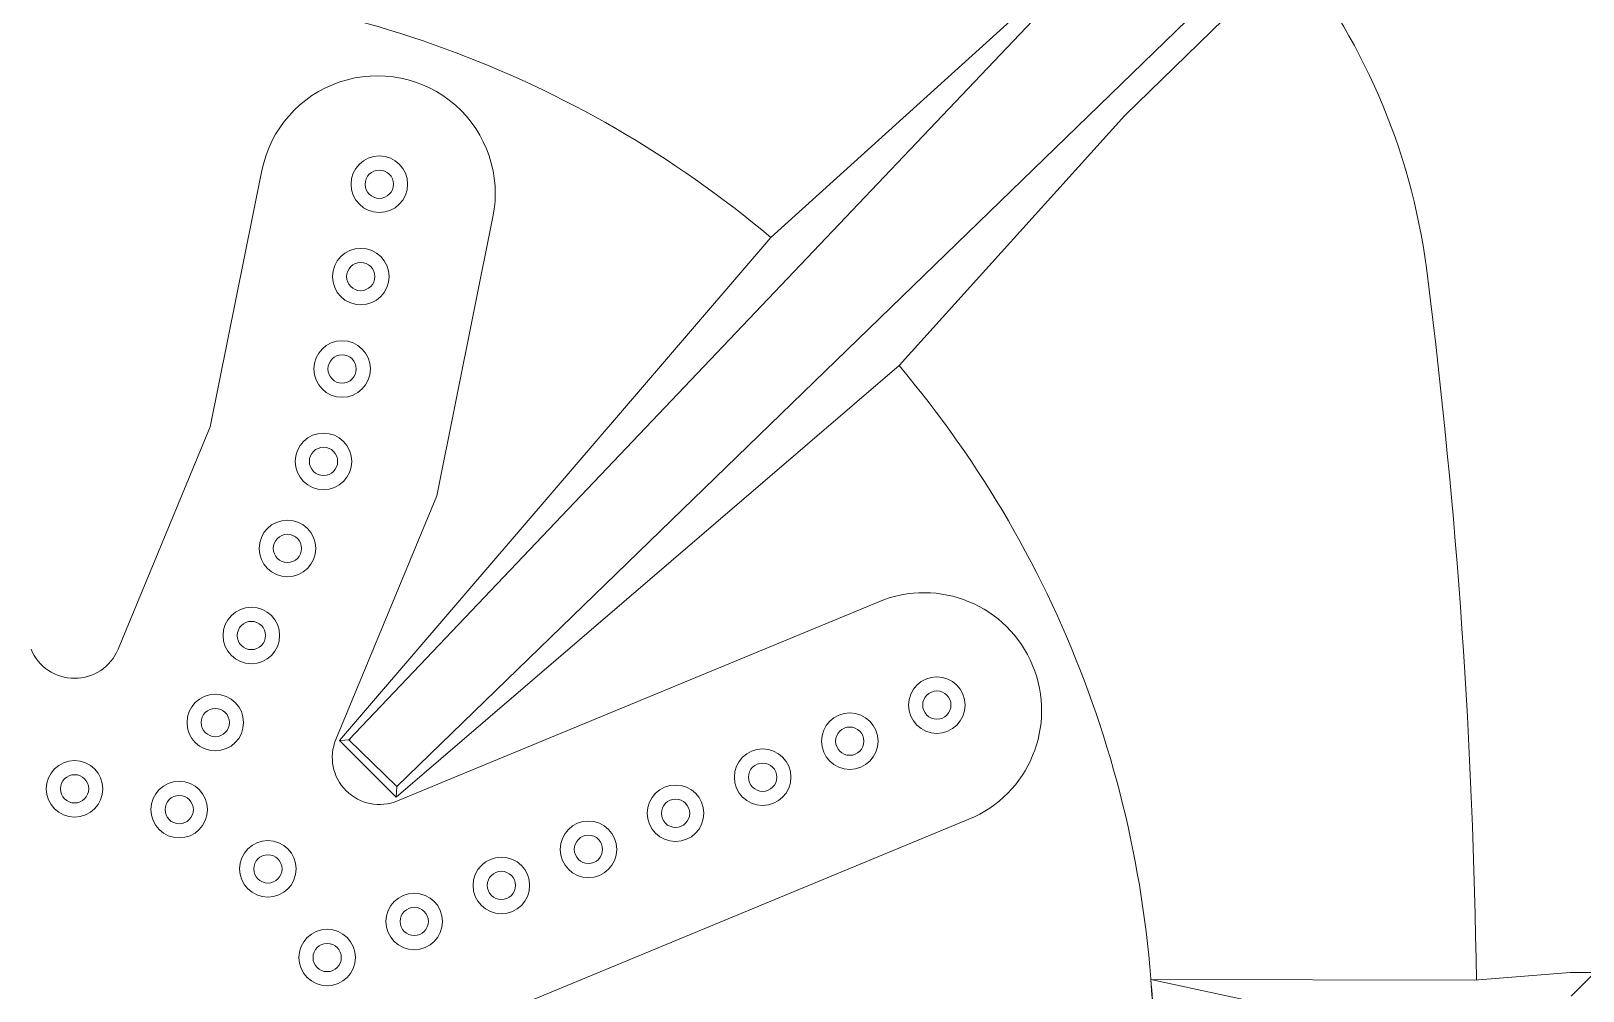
# Model space of a CAD drawing. Extents: x 306 to 2240, y 18 to 779.
# Drawn here: x 689.0286 to 689.1932, y 391.8123 to 391.9142 of the extents above; entities that cross this region are included whole.
import ezdxf

# ---------------------------------------------------------------- set-up
doc = ezdxf.new("R2010")
doc.units = 0
doc.header["$MEASUREMENT"] = 0
doc.linetypes.add('ACAD_ISO03W100', pattern=[30, 12, -18])
doc.layers.add('EQUIPAMIENTO SUPER', color=1, linetype='Continuous')

msp = doc.modelspace()

# ---------------------------------------------------------------- linework, layer by layer
at = {"layer": 'EQUIPAMIENTO SUPER', "color": 253, "lineweight": 0}
for p, q in [((689.047636231468, 391.8721595355577, -6.438942029e-07), (689.0531167751745, 391.8993841010901, -6.438942029e-07)), ((689.0716643679175, 391.8648404402083, -6.438942029e-07), (689.0776251042647, 391.8944503595896, -6.438942029e-07)), ((689.047636231468, 391.8721595355577, -6.438942029e-07), (689.0378645405203, 391.8485685867483, -6.438942029e-07)), ((689.047636231468, 391.8721595355577, -6.438942029e-07), (689.0378645405203, 391.8485685867483, -6.438942029e-07)), ((689.0716643679175, 391.8648404402083, -6.438942029e-07), (689.0609615288325, 391.8390015009395, -6.438942029e-07)), ((689.0716643679175, 391.8648404402083, -6.438942029e-07), (689.0609615288325, 391.8390015009395, -6.438942029e-07)), ((689.0674943436591, 391.8324686861152, -6.438942029e-07), (689.1185398543735, 391.8536124289514, -6.438942029e-07)), ((689.0674943436591, 391.8324686861152, -6.438942029e-07), (689.1185398543735, 391.8536124289514, -6.438942029e-07)), ((689.0624934811699, 391.8389507899582, -6.438942029e-07), (689.0613587727589, 391.8388785813356, -6.438942029e-07)), ((689.0674432286384, 391.8340010424898, -6.438942029e-07), (689.0673714240531, 391.83286593004, -6.438942029e-07)), ((689.0770614294656, 391.8093716978022, -6.438942029e-07), (689.1281069401834, 391.8305154406389, -6.438942029e-07)), ((689.0770614294656, 391.8093716978022, -6.438942029e-07), (689.1281069401834, 391.8305154406389, -6.438942029e-07)), ((689.1657449408361, 391.8095725021578, -6.438942029e-07), (689.1474092655175, 391.8135136076853, -6.438942029e-07)), ((689.1817427116897, 391.8134476228973, -6.438942029e-07), (689.1474092655175, 391.8135136076853, -6.438942029e-07)), ((689.1918960051175, 391.8142525021579, -6.438942029e-07), (689.1817427116897, 391.8134476228973, -6.438942029e-07)), ((689.1944949408376, 391.8142525021579, -6.438942029e-07), (689.1918960051175, 391.8142525021579, -6.438942029e-07))]:
    msp.add_line(p, q, dxfattribs=at)
at = {"layer": 'EQUIPAMIENTO SUPER', "color": 253, "linetype": 'ACAD_ISO03W100', "lineweight": 0}
msp.add_line((689.1944949408376, 391.8142525021579, -6.438942029e-07), (689.1919949408388, 391.811752502158, -6.438942029e-07), dxfattribs=at)
at = {"layer": 'EQUIPAMIENTO SUPER', "color": 253, "lineweight": 0, "elevation": -6.438508219e-07}
for points in [[(689.0613587727589, 391.8388785813356), (689.0673714240531, 391.8328659300404), (689.1206984346848, 391.8786587699137), (689.1446549854213, 391.9051905525454), (689.1944949408376, 391.9537805589279), (689.1944949408376, 392.0035025021579), (689.1754949408372, 392.0035025021579), (689.1754949408372, 391.9616497848092), (689.1336145263836, 391.9162242308484), (689.107101612643, 391.8922478850624), (689.0613587727589, 391.8388785813356)], [(689.1919949408388, 392.0010025021576), (689.1919949408388, 391.9548530072217), (689.0674432286384, 391.8340010424898), (689.0623485954953, 391.8389415699723), (689.177994940836, 391.9606519970941), (689.177994940836, 392.0010025021576), (689.1919949408388, 392.0010025021576), (689.1919949408388, 392.0010025021576)]]:
    msp.add_lwpolyline(points, dxfattribs=at)
at = {"layer": 'EQUIPAMIENTO SUPER', "color": 253, "lineweight": 0}
for centre, radius in [((689.0655707894897, 391.8979099827913, -6.438942029e-07), 0.003), ((689.0655707894897, 391.8979099827913, -6.438942029e-07), 0.003), ((689.0655707894897, 391.8979099827913, -6.438942029e-07), 0.003), ((689.0655707894897, 391.8979099827913, -6.438942029e-07), 0.003), ((689.0655707894897, 391.8979099827913, -6.438942029e-07), 0.003), ((689.0655707894897, 391.8979099827913, -6.438942029e-07), 0.003), ((689.0655707894897, 391.8979099827913, -6.438942029e-07), 0.003), ((689.0655707894897, 391.8979099827913, -6.438942029e-07), 0.003), ((689.0655707894897, 391.8979099827913, -6.438942029e-07), 0.003), ((689.0655707894897, 391.8979099827913, -6.438942029e-07), 0.003), ((689.0655707894897, 391.8979099827913, -6.438942029e-07), 0.003), ((689.0655707894897, 391.8979099827913, -6.438942029e-07), 0.003), ((689.0655707894897, 391.8979099827913, -6.438942029e-07), 0.003), ((689.0655707894897, 391.8979099827913, -6.438942029e-07), 0.003), ((689.0655707894897, 391.8979099827913, -6.438942029e-07), 0.003), ((689.0655707894897, 391.8979099827913, -6.438942029e-07), 0.003), ((689.0655707894897, 391.8979099827913, -6.438942029e-07), 0.0015), ((689.0655707894897, 391.8979099827913, -6.438942029e-07), 0.0015), ((689.0655707894897, 391.8979099827913, -6.438942029e-07), 0.0015), ((689.0655707894897, 391.8979099827913, -6.438942029e-07), 0.0015), ((689.0655707894897, 391.8979099827913, -6.438942029e-07), 0.0015), ((689.0655707894897, 391.8979099827913, -6.438942029e-07), 0.0015), ((689.0655707894897, 391.8979099827913, -6.438942029e-07), 0.0015), ((689.0655707894897, 391.8979099827913, -6.438942029e-07), 0.0015), ((689.0655707894897, 391.8979099827913, -6.438942029e-07), 0.0015), ((689.0655707894897, 391.8979099827913, -6.438942029e-07), 0.0015), ((689.0655707894897, 391.8979099827913, -6.438942029e-07), 0.0015), ((689.0655707894897, 391.8979099827913, -6.438942029e-07), 0.0015), ((689.0655707894897, 391.8979099827913, -6.438942029e-07), 0.0015), ((689.0655707894897, 391.8979099827913, -6.438942029e-07), 0.0015), ((689.0655707894897, 391.8979099827913, -6.438942029e-07), 0.0015), ((689.0655707894897, 391.8979099827913, -6.438942029e-07), 0.0015), ((689.0635972928926, 391.8881066511551, -6.438942029e-07), 0.003), ((689.0635972928926, 391.8881066511551, -6.438942029e-07), 0.003), ((689.0635972928926, 391.8881066511551, -6.438942029e-07), 0.003), ((689.0635972928926, 391.8881066511551, -6.438942029e-07), 0.003), ((689.0635972928926, 391.8881066511551, -6.438942029e-07), 0.003), ((689.0635972928926, 391.8881066511551, -6.438942029e-07), 0.003), ((689.0635972928926, 391.8881066511551, -6.438942029e-07), 0.003), ((689.0635972928926, 391.8881066511551, -6.438942029e-07), 0.003), ((689.0635972928926, 391.8881066511551, -6.438942029e-07), 0.003), ((689.0635972928926, 391.8881066511551, -6.438942029e-07), 0.003), ((689.0635972928926, 391.8881066511551, -6.438942029e-07), 0.003), ((689.0635972928926, 391.8881066511551, -6.438942029e-07), 0.003), ((689.0635972928926, 391.8881066511551, -6.438942029e-07), 0.003), ((689.0635972928926, 391.8881066511551, -6.438942029e-07), 0.003), ((689.0635972928926, 391.8881066511551, -6.438942029e-07), 0.003), ((689.0635972928926, 391.8881066511551, -6.438942029e-07), 0.003), ((689.0635972928926, 391.8881066511551, -6.438942029e-07), 0.0015), ((689.0635972928926, 391.8881066511551, -6.438942029e-07), 0.0015), ((689.0635972928926, 391.8881066511551, -6.438942029e-07), 0.0015), ((689.0635972928926, 391.8881066511551, -6.438942029e-07), 0.0015), ((689.0635972928926, 391.8881066511551, -6.438942029e-07), 0.0015), ((689.0635972928926, 391.8881066511551, -6.438942029e-07), 0.0015), ((689.0635972928926, 391.8881066511551, -6.438942029e-07), 0.0015), ((689.0635972928926, 391.8881066511551, -6.438942029e-07), 0.0015), ((689.0635972928926, 391.8881066511551, -6.438942029e-07), 0.0015), ((689.0635972928926, 391.8881066511551, -6.438942029e-07), 0.0015), ((689.0635972928926, 391.8881066511551, -6.438942029e-07), 0.0015), ((689.0635972928926, 391.8881066511551, -6.438942029e-07), 0.0015), ((689.0635972928926, 391.8881066511551, -6.438942029e-07), 0.0015), ((689.0635972928926, 391.8881066511551, -6.438942029e-07), 0.0015), ((689.0635972928926, 391.8881066511551, -6.438942029e-07), 0.0015), ((689.0635972928926, 391.8881066511551, -6.438942029e-07), 0.0015), ((689.0616237962918, 391.8783033195188, -6.438942029e-07), 0.003), ((689.0616237962918, 391.8783033195188, -6.438942029e-07), 0.003), ((689.0616237962918, 391.8783033195188, -6.438942029e-07), 0.003), ((689.0616237962918, 391.8783033195188, -6.438942029e-07), 0.003), ((689.0616237962918, 391.8783033195188, -6.438942029e-07), 0.003), ((689.0616237962918, 391.8783033195188, -6.438942029e-07), 0.003), ((689.0616237962918, 391.8783033195188, -6.438942029e-07), 0.003), ((689.0616237962918, 391.8783033195188, -6.438942029e-07), 0.003), ((689.0616237962918, 391.8783033195188, -6.438942029e-07), 0.003), ((689.0616237962918, 391.8783033195188, -6.438942029e-07), 0.003), ((689.0616237962918, 391.8783033195188, -6.438942029e-07), 0.003), ((689.0616237962918, 391.8783033195188, -6.438942029e-07), 0.003), ((689.0616237962918, 391.8783033195188, -6.438942029e-07), 0.003), ((689.0616237962918, 391.8783033195188, -6.438942029e-07), 0.003), ((689.0616237962918, 391.8783033195188, -6.438942029e-07), 0.003), ((689.0616237962918, 391.8783033195188, -6.438942029e-07), 0.003), ((689.0616237962918, 391.8783033195188, -6.438942029e-07), 0.0015), ((689.0616237962918, 391.8783033195188, -6.438942029e-07), 0.0015), ((689.0616237962918, 391.8783033195188, -6.438942029e-07), 0.0015), ((689.0616237962918, 391.8783033195188, -6.438942029e-07), 0.0015), ((689.0616237962918, 391.8783033195188, -6.438942029e-07), 0.0015), ((689.0616237962918, 391.8783033195188, -6.438942029e-07), 0.0015), ((689.0616237962918, 391.8783033195188, -6.438942029e-07), 0.0015), ((689.0616237962918, 391.8783033195188, -6.438942029e-07), 0.0015), ((689.0616237962918, 391.8783033195188, -6.438942029e-07), 0.0015), ((689.0616237962918, 391.8783033195188, -6.438942029e-07), 0.0015), ((689.0616237962918, 391.8783033195188, -6.438942029e-07), 0.0015), ((689.0616237962918, 391.8783033195188, -6.438942029e-07), 0.0015), ((689.0616237962918, 391.8783033195188, -6.438942029e-07), 0.0015), ((689.0616237962918, 391.8783033195188, -6.438942029e-07), 0.0015), ((689.0616237962918, 391.8783033195188, -6.438942029e-07), 0.0015), ((689.0616237962918, 391.8783033195188, -6.438942029e-07), 0.0015), ((689.0596502996907, 391.8684999878828, -6.438942029e-07), 0.003), ((689.0596502996907, 391.8684999878828, -6.438942029e-07), 0.003), ((689.0596502996907, 391.8684999878828, -6.438942029e-07), 0.003), ((689.0596502996907, 391.8684999878828, -6.438942029e-07), 0.003), ((689.0596502996907, 391.8684999878828, -6.438942029e-07), 0.003), ((689.0596502996907, 391.8684999878828, -6.438942029e-07), 0.003), ((689.0596502996907, 391.8684999878828, -6.438942029e-07), 0.003), ((689.0596502996907, 391.8684999878828, -6.438942029e-07), 0.003), ((689.0596502996907, 391.8684999878828, -6.438942029e-07), 0.003), ((689.0596502996907, 391.8684999878828, -6.438942029e-07), 0.003), ((689.0596502996907, 391.8684999878828, -6.438942029e-07), 0.003), ((689.0596502996907, 391.8684999878828, -6.438942029e-07), 0.003), ((689.0596502996907, 391.8684999878828, -6.438942029e-07), 0.003), ((689.0596502996907, 391.8684999878828, -6.438942029e-07), 0.003), ((689.0596502996907, 391.8684999878828, -6.438942029e-07), 0.003), ((689.0596502996907, 391.8684999878828, -6.438942029e-07), 0.003), ((689.0596502996907, 391.8684999878828, -6.438942029e-07), 0.0015), ((689.0596502996907, 391.8684999878828, -6.438942029e-07), 0.0015), ((689.0596502996907, 391.8684999878828, -6.438942029e-07), 0.0015), ((689.0596502996907, 391.8684999878828, -6.438942029e-07), 0.0015), ((689.0596502996907, 391.8684999878828, -6.438942029e-07), 0.0015), ((689.0596502996907, 391.8684999878828, -6.438942029e-07), 0.0015), ((689.0596502996907, 391.8684999878828, -6.438942029e-07), 0.0015), ((689.0596502996907, 391.8684999878828, -6.438942029e-07), 0.0015), ((689.0596502996907, 391.8684999878828, -6.438942029e-07), 0.0015), ((689.0596502996907, 391.8684999878828, -6.438942029e-07), 0.0015), ((689.0596502996907, 391.8684999878828, -6.438942029e-07), 0.0015), ((689.0596502996907, 391.8684999878828, -6.438942029e-07), 0.0015), ((689.0596502996907, 391.8684999878828, -6.438942029e-07), 0.0015), ((689.0596502996907, 391.8684999878828, -6.438942029e-07), 0.0015), ((689.0596502996907, 391.8684999878828, -6.438942029e-07), 0.0015), ((689.0596502996907, 391.8684999878828, -6.438942029e-07), 0.0015), ((689.0558234653674, 391.8592611925575, -6.438942029e-07), 0.003), ((689.0558234653674, 391.8592611925575, -6.438942029e-07), 0.003), ((689.0558234653674, 391.8592611925575, -6.438942029e-07), 0.003), ((689.0558234653674, 391.8592611925575, -6.438942029e-07), 0.003), ((689.0558234653674, 391.8592611925575, -6.438942029e-07), 0.003), ((689.0558234653674, 391.8592611925575, -6.438942029e-07), 0.003), ((689.0558234653674, 391.8592611925575, -6.438942029e-07), 0.003), ((689.0558234653674, 391.8592611925575, -6.438942029e-07), 0.003), ((689.0558234653674, 391.8592611925575, -6.438942029e-07), 0.003), ((689.0558234653674, 391.8592611925575, -6.438942029e-07), 0.003), ((689.0558234653674, 391.8592611925575, -6.438942029e-07), 0.003), ((689.0558234653674, 391.8592611925575, -6.438942029e-07), 0.003), ((689.0558234653674, 391.8592611925575, -6.438942029e-07), 0.003), ((689.0558234653674, 391.8592611925575, -6.438942029e-07), 0.003), ((689.0558234653674, 391.8592611925575, -6.438942029e-07), 0.003), ((689.0558234653674, 391.8592611925575, -6.438942029e-07), 0.003), ((689.0558234653674, 391.8592611925575, -6.438942029e-07), 0.0015), ((689.0558234653674, 391.8592611925575, -6.438942029e-07), 0.0015), ((689.0558234653674, 391.8592611925575, -6.438942029e-07), 0.0015), ((689.0558234653674, 391.8592611925575, -6.438942029e-07), 0.0015), ((689.0558234653674, 391.8592611925575, -6.438942029e-07), 0.0015), ((689.0558234653674, 391.8592611925575, -6.438942029e-07), 0.0015), ((689.0558234653674, 391.8592611925575, -6.438942029e-07), 0.0015), ((689.0558234653674, 391.8592611925575, -6.438942029e-07), 0.0015), ((689.0558234653674, 391.8592611925575, -6.438942029e-07), 0.0015), ((689.0558234653674, 391.8592611925575, -6.438942029e-07), 0.0015), ((689.0558234653674, 391.8592611925575, -6.438942029e-07), 0.0015), ((689.0558234653674, 391.8592611925575, -6.438942029e-07), 0.0015), ((689.0558234653674, 391.8592611925575, -6.438942029e-07), 0.0015), ((689.0558234653674, 391.8592611925575, -6.438942029e-07), 0.0015), ((689.0558234653674, 391.8592611925575, -6.438942029e-07), 0.0015), ((689.0558234653674, 391.8592611925575, -6.438942029e-07), 0.0015), ((689.0519966310443, 391.8500223972328, -6.438942029e-07), 0.003), ((689.0519966310443, 391.8500223972328, -6.438942029e-07), 0.003), ((689.0519966310443, 391.8500223972328, -6.438942029e-07), 0.003), ((689.0519966310443, 391.8500223972328, -6.438942029e-07), 0.003), ((689.0519966310443, 391.8500223972328, -6.438942029e-07), 0.003), ((689.0519966310443, 391.8500223972328, -6.438942029e-07), 0.003), ((689.0519966310443, 391.8500223972328, -6.438942029e-07), 0.003), ((689.0519966310443, 391.8500223972328, -6.438942029e-07), 0.003), ((689.0519966310443, 391.8500223972328, -6.438942029e-07), 0.003), ((689.0519966310443, 391.8500223972328, -6.438942029e-07), 0.003), ((689.0519966310443, 391.8500223972328, -6.438942029e-07), 0.003), ((689.0519966310443, 391.8500223972328, -6.438942029e-07), 0.003), ((689.0519966310443, 391.8500223972328, -6.438942029e-07), 0.003), ((689.0519966310443, 391.8500223972328, -6.438942029e-07), 0.003), ((689.0519966310443, 391.8500223972328, -6.438942029e-07), 0.003), ((689.0519966310443, 391.8500223972328, -6.438942029e-07), 0.003), ((689.0519966310443, 391.8500223972328, -6.438942029e-07), 0.0015), ((689.0519966310443, 391.8500223972328, -6.438942029e-07), 0.0015), ((689.0519966310443, 391.8500223972328, -6.438942029e-07), 0.0015), ((689.0519966310443, 391.8500223972328, -6.438942029e-07), 0.0015), ((689.0519966310443, 391.8500223972328, -6.438942029e-07), 0.0015), ((689.0519966310443, 391.8500223972328, -6.438942029e-07), 0.0015), ((689.0519966310443, 391.8500223972328, -6.438942029e-07), 0.0015), ((689.0519966310443, 391.8500223972328, -6.438942029e-07), 0.0015), ((689.0519966310443, 391.8500223972328, -6.438942029e-07), 0.0015), ((689.0519966310443, 391.8500223972328, -6.438942029e-07), 0.0015), ((689.0519966310443, 391.8500223972328, -6.438942029e-07), 0.0015), ((689.0519966310443, 391.8500223972328, -6.438942029e-07), 0.0015), ((689.0519966310443, 391.8500223972328, -6.438942029e-07), 0.0015), ((689.0519966310443, 391.8500223972328, -6.438942029e-07), 0.0015), ((689.0519966310443, 391.8500223972328, -6.438942029e-07), 0.0015), ((689.0519966310443, 391.8500223972328, -6.438942029e-07), 0.0015), ((689.124709216578, 391.8426379599438, -6.438942029e-07), 0.003), ((689.124709216578, 391.8426379599438, -6.438942029e-07), 0.003), ((689.124709216578, 391.8426379599438, -6.438942029e-07), 0.003), ((689.124709216578, 391.8426379599438, -6.438942029e-07), 0.003), ((689.124709216578, 391.8426379599438, -6.438942029e-07), 0.003), ((689.124709216578, 391.8426379599438, -6.438942029e-07), 0.003), ((689.124709216578, 391.8426379599438, -6.438942029e-07), 0.003), ((689.124709216578, 391.8426379599438, -6.438942029e-07), 0.003), ((689.124709216578, 391.8426379599438, -6.438942029e-07), 0.003), ((689.124709216578, 391.8426379599438, -6.438942029e-07), 0.003), ((689.124709216578, 391.8426379599438, -6.438942029e-07), 0.003), ((689.124709216578, 391.8426379599438, -6.438942029e-07), 0.003), ((689.124709216578, 391.8426379599438, -6.438942029e-07), 0.003), ((689.124709216578, 391.8426379599438, -6.438942029e-07), 0.003), ((689.124709216578, 391.8426379599438, -6.438942029e-07), 0.003), ((689.124709216578, 391.8426379599438, -6.438942029e-07), 0.003), ((689.0481697967211, 391.8407836019077, -6.438942029e-07), 0.003), ((689.0481697967211, 391.8407836019077, -6.438942029e-07), 0.003), ((689.0481697967211, 391.8407836019077, -6.438942029e-07), 0.003), ((689.0481697967211, 391.8407836019077, -6.438942029e-07), 0.003), ((689.0481697967211, 391.8407836019077, -6.438942029e-07), 0.003), ((689.0481697967211, 391.8407836019077, -6.438942029e-07), 0.003), ((689.0481697967211, 391.8407836019077, -6.438942029e-07), 0.003), ((689.0481697967211, 391.8407836019077, -6.438942029e-07), 0.003), ((689.0481697967211, 391.8407836019077, -6.438942029e-07), 0.003), ((689.0481697967211, 391.8407836019077, -6.438942029e-07), 0.003), ((689.0481697967211, 391.8407836019077, -6.438942029e-07), 0.003), ((689.0481697967211, 391.8407836019077, -6.438942029e-07), 0.003), ((689.0481697967211, 391.8407836019077, -6.438942029e-07), 0.003), ((689.0481697967211, 391.8407836019077, -6.438942029e-07), 0.003), ((689.0481697967211, 391.8407836019077, -6.438942029e-07), 0.003), ((689.0481697967211, 391.8407836019077, -6.438942029e-07), 0.003), ((689.124709216578, 391.8426379599438, -6.438942029e-07), 0.0015), ((689.124709216578, 391.8426379599438, -6.438942029e-07), 0.0015), ((689.124709216578, 391.8426379599438, -6.438942029e-07), 0.0015), ((689.124709216578, 391.8426379599438, -6.438942029e-07), 0.0015), ((689.124709216578, 391.8426379599438, -6.438942029e-07), 0.0015), ((689.124709216578, 391.8426379599438, -6.438942029e-07), 0.0015), ((689.124709216578, 391.8426379599438, -6.438942029e-07), 0.0015), ((689.124709216578, 391.8426379599438, -6.438942029e-07), 0.0015), ((689.124709216578, 391.8426379599438, -6.438942029e-07), 0.0015), ((689.124709216578, 391.8426379599438, -6.438942029e-07), 0.0015), ((689.124709216578, 391.8426379599438, -6.438942029e-07), 0.0015), ((689.124709216578, 391.8426379599438, -6.438942029e-07), 0.0015), ((689.124709216578, 391.8426379599438, -6.438942029e-07), 0.0015), ((689.124709216578, 391.8426379599438, -6.438942029e-07), 0.0015), ((689.124709216578, 391.8426379599438, -6.438942029e-07), 0.0015), ((689.124709216578, 391.8426379599438, -6.438942029e-07), 0.0015), ((689.0481697967211, 391.8407836019077, -6.438942029e-07), 0.0015), ((689.0481697967211, 391.8407836019077, -6.438942029e-07), 0.0015), ((689.0481697967211, 391.8407836019077, -6.438942029e-07), 0.0015), ((689.0481697967211, 391.8407836019077, -6.438942029e-07), 0.0015), ((689.0481697967211, 391.8407836019077, -6.438942029e-07), 0.0015), ((689.0481697967211, 391.8407836019077, -6.438942029e-07), 0.0015), ((689.0481697967211, 391.8407836019077, -6.438942029e-07), 0.0015), ((689.0481697967211, 391.8407836019077, -6.438942029e-07), 0.0015), ((689.0481697967211, 391.8407836019077, -6.438942029e-07), 0.0015), ((689.0481697967211, 391.8407836019077, -6.438942029e-07), 0.0015), ((689.0481697967211, 391.8407836019077, -6.438942029e-07), 0.0015), ((689.0481697967211, 391.8407836019077, -6.438942029e-07), 0.0015), ((689.0481697967211, 391.8407836019077, -6.438942029e-07), 0.0015), ((689.0481697967211, 391.8407836019077, -6.438942029e-07), 0.0015), ((689.0481697967211, 391.8407836019077, -6.438942029e-07), 0.0015), ((689.0481697967211, 391.8407836019077, -6.438942029e-07), 0.0015), ((689.1154704212516, 391.8388111256206, -6.438942029e-07), 0.003), ((689.1154704212516, 391.8388111256206, -6.438942029e-07), 0.003), ((689.1154704212516, 391.8388111256206, -6.438942029e-07), 0.003), ((689.1154704212516, 391.8388111256206, -6.438942029e-07), 0.003), ((689.1154704212516, 391.8388111256206, -6.438942029e-07), 0.003), ((689.1154704212516, 391.8388111256206, -6.438942029e-07), 0.003), ((689.1154704212516, 391.8388111256206, -6.438942029e-07), 0.003), ((689.1154704212516, 391.8388111256206, -6.438942029e-07), 0.003), ((689.1154704212516, 391.8388111256206, -6.438942029e-07), 0.003), ((689.1154704212516, 391.8388111256206, -6.438942029e-07), 0.003), ((689.1154704212516, 391.8388111256206, -6.438942029e-07), 0.003), ((689.1154704212516, 391.8388111256206, -6.438942029e-07), 0.003), ((689.1154704212516, 391.8388111256206, -6.438942029e-07), 0.003), ((689.1154704212516, 391.8388111256206, -6.438942029e-07), 0.003), ((689.1154704212516, 391.8388111256206, -6.438942029e-07), 0.003), ((689.1154704212516, 391.8388111256206, -6.438942029e-07), 0.003), ((689.1154704212516, 391.8388111256206, -6.438942029e-07), 0.0015), ((689.1154704212516, 391.8388111256206, -6.438942029e-07), 0.0015), ((689.1154704212516, 391.8388111256206, -6.438942029e-07), 0.0015), ((689.1154704212516, 391.8388111256206, -6.438942029e-07), 0.0015), ((689.1154704212516, 391.8388111256206, -6.438942029e-07), 0.0015), ((689.1154704212516, 391.8388111256206, -6.438942029e-07), 0.0015), ((689.1154704212516, 391.8388111256206, -6.438942029e-07), 0.0015), ((689.1154704212516, 391.8388111256206, -6.438942029e-07), 0.0015), ((689.1154704212516, 391.8388111256206, -6.438942029e-07), 0.0015), ((689.1154704212516, 391.8388111256206, -6.438942029e-07), 0.0015), ((689.1154704212516, 391.8388111256206, -6.438942029e-07), 0.0015), ((689.1154704212516, 391.8388111256206, -6.438942029e-07), 0.0015), ((689.1154704212516, 391.8388111256206, -6.438942029e-07), 0.0015), ((689.1154704212516, 391.8388111256206, -6.438942029e-07), 0.0015), ((689.1154704212516, 391.8388111256206, -6.438942029e-07), 0.0015), ((689.1154704212516, 391.8388111256206, -6.438942029e-07), 0.0015), ((689.0332451428606, 391.8337523001396, -6.438942029e-07), 0.003), ((689.0332451428606, 391.8337523001396, -6.438942029e-07), 0.003), ((689.0332451428606, 391.8337523001396, -6.438942029e-07), 0.003), ((689.0332451428606, 391.8337523001396, -6.438942029e-07), 0.003), ((689.0332451428606, 391.8337523001396, -6.438942029e-07), 0.003), ((689.0332451428606, 391.8337523001396, -6.438942029e-07), 0.003), ((689.0332451428606, 391.8337523001396, -6.438942029e-07), 0.003), ((689.0332451428606, 391.8337523001396, -6.438942029e-07), 0.003), ((689.0332451428606, 391.8337523001396, -6.438942029e-07), 0.003), ((689.0332451428606, 391.8337523001396, -6.438942029e-07), 0.003), ((689.0332451428606, 391.8337523001396, -6.438942029e-07), 0.003), ((689.0332451428606, 391.8337523001396, -6.438942029e-07), 0.003), ((689.0332451428606, 391.8337523001396, -6.438942029e-07), 0.003), ((689.0332451428606, 391.8337523001396, -6.438942029e-07), 0.003), ((689.0332451428606, 391.8337523001396, -6.438942029e-07), 0.003), ((689.0332451428606, 391.8337523001396, -6.438942029e-07), 0.003), ((689.0332451428606, 391.8337523001396, -6.438942029e-07), 0.003), ((689.0332451428606, 391.8337523001396, -6.438942029e-07), 0.003), ((689.0332451428606, 391.8337523001396, -6.438942029e-07), 0.003), ((689.0332451428606, 391.8337523001396, -6.438942029e-07), 0.003), ((689.0332451428606, 391.8337523001396, -6.438942029e-07), 0.003), ((689.0332451428606, 391.8337523001396, -6.438942029e-07), 0.003), ((689.0332451428606, 391.8337523001396, -6.438942029e-07), 0.003), ((689.0332451428606, 391.8337523001396, -6.438942029e-07), 0.003), ((689.0332451428606, 391.8337523001396, -6.438942029e-07), 0.003), ((689.0332451428606, 391.8337523001396, -6.438942029e-07), 0.003), ((689.0332451428606, 391.8337523001396, -6.438942029e-07), 0.003), ((689.0332451428606, 391.8337523001396, -6.438942029e-07), 0.003), ((689.0332451428606, 391.8337523001396, -6.438942029e-07), 0.003), ((689.0332451428606, 391.8337523001396, -6.438942029e-07), 0.003), ((689.0332451428606, 391.8337523001396, -6.438942029e-07), 0.003), ((689.0332451428606, 391.8337523001396, -6.438942029e-07), 0.003), ((689.1062316259255, 391.8349842912966, -6.438942029e-07), 0.003), ((689.1062316259255, 391.8349842912966, -6.438942029e-07), 0.003), ((689.1062316259255, 391.8349842912966, -6.438942029e-07), 0.003), ((689.1062316259255, 391.8349842912966, -6.438942029e-07), 0.003), ((689.1062316259255, 391.8349842912966, -6.438942029e-07), 0.003), ((689.1062316259255, 391.8349842912966, -6.438942029e-07), 0.003), ((689.1062316259255, 391.8349842912966, -6.438942029e-07), 0.003), ((689.1062316259255, 391.8349842912966, -6.438942029e-07), 0.003), ((689.1062316259255, 391.8349842912966, -6.438942029e-07), 0.003), ((689.1062316259255, 391.8349842912966, -6.438942029e-07), 0.003), ((689.1062316259255, 391.8349842912966, -6.438942029e-07), 0.003), ((689.1062316259255, 391.8349842912966, -6.438942029e-07), 0.003), ((689.1062316259255, 391.8349842912966, -6.438942029e-07), 0.003), ((689.1062316259255, 391.8349842912966, -6.438942029e-07), 0.003), ((689.1062316259255, 391.8349842912966, -6.438942029e-07), 0.003), ((689.1062316259255, 391.8349842912966, -6.438942029e-07), 0.003), ((689.0332451428606, 391.8337523001396, -6.438942029e-07), 0.0015), ((689.0332451428606, 391.8337523001396, -6.438942029e-07), 0.0015), ((689.0332451428606, 391.8337523001396, -6.438942029e-07), 0.0015), ((689.0332451428606, 391.8337523001396, -6.438942029e-07), 0.0015), ((689.0332451428606, 391.8337523001396, -6.438942029e-07), 0.0015), ((689.0332451428606, 391.8337523001396, -6.438942029e-07), 0.0015), ((689.0332451428606, 391.8337523001396, -6.438942029e-07), 0.0015), ((689.0332451428606, 391.8337523001396, -6.438942029e-07), 0.0015), ((689.0332451428606, 391.8337523001396, -6.438942029e-07), 0.0015), ((689.0332451428606, 391.8337523001396, -6.438942029e-07), 0.0015), ((689.0332451428606, 391.8337523001396, -6.438942029e-07), 0.0015), ((689.0332451428606, 391.8337523001396, -6.438942029e-07), 0.0015), ((689.0332451428606, 391.8337523001396, -6.438942029e-07), 0.0015), ((689.0332451428606, 391.8337523001396, -6.438942029e-07), 0.0015), ((689.0332451428606, 391.8337523001396, -6.438942029e-07), 0.0015), ((689.0332451428606, 391.8337523001396, -6.438942029e-07), 0.0015), ((689.0332451428606, 391.8337523001396, -6.438942029e-07), 0.0015), ((689.0332451428606, 391.8337523001396, -6.438942029e-07), 0.0015), ((689.0332451428606, 391.8337523001396, -6.438942029e-07), 0.0015), ((689.0332451428606, 391.8337523001396, -6.438942029e-07), 0.0015), ((689.0332451428606, 391.8337523001396, -6.438942029e-07), 0.0015), ((689.0332451428606, 391.8337523001396, -6.438942029e-07), 0.0015), ((689.0332451428606, 391.8337523001396, -6.438942029e-07), 0.0015), ((689.0332451428606, 391.8337523001396, -6.438942029e-07), 0.0015), ((689.0332451428606, 391.8337523001396, -6.438942029e-07), 0.0015), ((689.0332451428606, 391.8337523001396, -6.438942029e-07), 0.0015), ((689.0332451428606, 391.8337523001396, -6.438942029e-07), 0.0015), ((689.0332451428606, 391.8337523001396, -6.438942029e-07), 0.0015), ((689.0332451428606, 391.8337523001396, -6.438942029e-07), 0.0015), ((689.0332451428606, 391.8337523001396, -6.438942029e-07), 0.0015), ((689.0332451428606, 391.8337523001396, -6.438942029e-07), 0.0015), ((689.0332451428606, 391.8337523001396, -6.438942029e-07), 0.0015), ((689.1062316259255, 391.8349842912966, -6.438942029e-07), 0.0015), ((689.1062316259255, 391.8349842912966, -6.438942029e-07), 0.0015), ((689.1062316259255, 391.8349842912966, -6.438942029e-07), 0.0015), ((689.1062316259255, 391.8349842912966, -6.438942029e-07), 0.0015), ((689.1062316259255, 391.8349842912966, -6.438942029e-07), 0.0015), ((689.1062316259255, 391.8349842912966, -6.438942029e-07), 0.0015), ((689.1062316259255, 391.8349842912966, -6.438942029e-07), 0.0015), ((689.1062316259255, 391.8349842912966, -6.438942029e-07), 0.0015), ((689.1062316259255, 391.8349842912966, -6.438942029e-07), 0.0015), ((689.1062316259255, 391.8349842912966, -6.438942029e-07), 0.0015), ((689.1062316259255, 391.8349842912966, -6.438942029e-07), 0.0015), ((689.1062316259255, 391.8349842912966, -6.438942029e-07), 0.0015), ((689.1062316259255, 391.8349842912966, -6.438942029e-07), 0.0015), ((689.1062316259255, 391.8349842912966, -6.438942029e-07), 0.0015), ((689.1062316259255, 391.8349842912966, -6.438942029e-07), 0.0015), ((689.1062316259255, 391.8349842912966, -6.438942029e-07), 0.0015), ((689.0443429623978, 391.8315448065827, -6.438942029e-07), 0.003), ((689.0443429623978, 391.8315448065827, -6.438942029e-07), 0.003), ((689.0443429623978, 391.8315448065827, -6.438942029e-07), 0.003), ((689.0443429623978, 391.8315448065827, -6.438942029e-07), 0.003), ((689.0443429623978, 391.8315448065827, -6.438942029e-07), 0.003), ((689.0443429623978, 391.8315448065827, -6.438942029e-07), 0.003), ((689.0443429623978, 391.8315448065827, -6.438942029e-07), 0.003), ((689.0443429623978, 391.8315448065827, -6.438942029e-07), 0.003), ((689.0443429623978, 391.8315448065827, -6.438942029e-07), 0.003), ((689.0443429623978, 391.8315448065827, -6.438942029e-07), 0.003), ((689.0443429623978, 391.8315448065827, -6.438942029e-07), 0.003), ((689.0443429623978, 391.8315448065827, -6.438942029e-07), 0.003), ((689.0443429623978, 391.8315448065827, -6.438942029e-07), 0.003), ((689.0443429623978, 391.8315448065827, -6.438942029e-07), 0.003), ((689.0443429623978, 391.8315448065827, -6.438942029e-07), 0.003), ((689.0443429623978, 391.8315448065827, -6.438942029e-07), 0.003), ((689.0443429623978, 391.8315448065827, -6.438942029e-07), 0.003), ((689.0443429623978, 391.8315448065827, -6.438942029e-07), 0.003), ((689.0443429623978, 391.8315448065827, -6.438942029e-07), 0.003), ((689.0443429623978, 391.8315448065827, -6.438942029e-07), 0.003), ((689.0443429623978, 391.8315448065827, -6.438942029e-07), 0.003), ((689.0443429623978, 391.8315448065827, -6.438942029e-07), 0.003), ((689.0443429623978, 391.8315448065827, -6.438942029e-07), 0.003), ((689.0443429623978, 391.8315448065827, -6.438942029e-07), 0.003), ((689.0443429623978, 391.8315448065827, -6.438942029e-07), 0.003), ((689.0443429623978, 391.8315448065827, -6.438942029e-07), 0.003), ((689.0443429623978, 391.8315448065827, -6.438942029e-07), 0.003), ((689.0443429623978, 391.8315448065827, -6.438942029e-07), 0.003), ((689.0443429623978, 391.8315448065827, -6.438942029e-07), 0.003), ((689.0443429623978, 391.8315448065827, -6.438942029e-07), 0.003), ((689.0443429623978, 391.8315448065827, -6.438942029e-07), 0.003), ((689.0443429623978, 391.8315448065827, -6.438942029e-07), 0.003), ((689.0969928306025, 391.8311574569729, -6.438942029e-07), 0.003), ((689.0969928306025, 391.8311574569729, -6.438942029e-07), 0.003), ((689.0969928306025, 391.8311574569729, -6.438942029e-07), 0.003), ((689.0969928306025, 391.8311574569729, -6.438942029e-07), 0.003), ((689.0969928306025, 391.8311574569729, -6.438942029e-07), 0.003), ((689.0969928306025, 391.8311574569729, -6.438942029e-07), 0.003), ((689.0969928306025, 391.8311574569729, -6.438942029e-07), 0.003), ((689.0969928306025, 391.8311574569729, -6.438942029e-07), 0.003), ((689.0969928306025, 391.8311574569729, -6.438942029e-07), 0.003), ((689.0969928306025, 391.8311574569729, -6.438942029e-07), 0.003), ((689.0969928306025, 391.8311574569729, -6.438942029e-07), 0.003), ((689.0969928306025, 391.8311574569729, -6.438942029e-07), 0.003), ((689.0969928306025, 391.8311574569729, -6.438942029e-07), 0.003), ((689.0969928306025, 391.8311574569729, -6.438942029e-07), 0.003), ((689.0969928306025, 391.8311574569729, -6.438942029e-07), 0.003), ((689.0969928306025, 391.8311574569729, -6.438942029e-07), 0.003), ((689.0443429623978, 391.8315448065827, -6.438942029e-07), 0.0015), ((689.0443429623978, 391.8315448065827, -6.438942029e-07), 0.0015), ((689.0443429623978, 391.8315448065827, -6.438942029e-07), 0.0015), ((689.0443429623978, 391.8315448065827, -6.438942029e-07), 0.0015), ((689.0443429623978, 391.8315448065827, -6.438942029e-07), 0.0015), ((689.0443429623978, 391.8315448065827, -6.438942029e-07), 0.0015), ((689.0443429623978, 391.8315448065827, -6.438942029e-07), 0.0015), ((689.0443429623978, 391.8315448065827, -6.438942029e-07), 0.0015), ((689.0443429623978, 391.8315448065827, -6.438942029e-07), 0.0015), ((689.0443429623978, 391.8315448065827, -6.438942029e-07), 0.0015), ((689.0443429623978, 391.8315448065827, -6.438942029e-07), 0.0015), ((689.0443429623978, 391.8315448065827, -6.438942029e-07), 0.0015), ((689.0443429623978, 391.8315448065827, -6.438942029e-07), 0.0015), ((689.0443429623978, 391.8315448065827, -6.438942029e-07), 0.0015), ((689.0443429623978, 391.8315448065827, -6.438942029e-07), 0.0015), ((689.0443429623978, 391.8315448065827, -6.438942029e-07), 0.0015), ((689.0443429623978, 391.8315448065827, -6.438942029e-07), 0.0015), ((689.0443429623978, 391.8315448065827, -6.438942029e-07), 0.0015), ((689.0443429623978, 391.8315448065827, -6.438942029e-07), 0.0015), ((689.0443429623978, 391.8315448065827, -6.438942029e-07), 0.0015), ((689.0443429623978, 391.8315448065827, -6.438942029e-07), 0.0015), ((689.0443429623978, 391.8315448065827, -6.438942029e-07), 0.0015), ((689.0443429623978, 391.8315448065827, -6.438942029e-07), 0.0015), ((689.0443429623978, 391.8315448065827, -6.438942029e-07), 0.0015), ((689.0443429623978, 391.8315448065827, -6.438942029e-07), 0.0015), ((689.0443429623978, 391.8315448065827, -6.438942029e-07), 0.0015), ((689.0443429623978, 391.8315448065827, -6.438942029e-07), 0.0015), ((689.0443429623978, 391.8315448065827, -6.438942029e-07), 0.0015), ((689.0443429623978, 391.8315448065827, -6.438942029e-07), 0.0015), ((689.0443429623978, 391.8315448065827, -6.438942029e-07), 0.0015), ((689.0443429623978, 391.8315448065827, -6.438942029e-07), 0.0015), ((689.0443429623978, 391.8315448065827, -6.438942029e-07), 0.0015), ((689.0969928306025, 391.8311574569729, -6.438942029e-07), 0.0015), ((689.0969928306025, 391.8311574569729, -6.438942029e-07), 0.0015), ((689.0969928306025, 391.8311574569729, -6.438942029e-07), 0.0015), ((689.0969928306025, 391.8311574569729, -6.438942029e-07), 0.0015), ((689.0969928306025, 391.8311574569729, -6.438942029e-07), 0.0015), ((689.0969928306025, 391.8311574569729, -6.438942029e-07), 0.0015), ((689.0969928306025, 391.8311574569729, -6.438942029e-07), 0.0015), ((689.0969928306025, 391.8311574569729, -6.438942029e-07), 0.0015), ((689.0969928306025, 391.8311574569729, -6.438942029e-07), 0.0015), ((689.0969928306025, 391.8311574569729, -6.438942029e-07), 0.0015), ((689.0969928306025, 391.8311574569729, -6.438942029e-07), 0.0015), ((689.0969928306025, 391.8311574569729, -6.438942029e-07), 0.0015), ((689.0969928306025, 391.8311574569729, -6.438942029e-07), 0.0015), ((689.0969928306025, 391.8311574569729, -6.438942029e-07), 0.0015), ((689.0969928306025, 391.8311574569729, -6.438942029e-07), 0.0015), ((689.0969928306025, 391.8311574569729, -6.438942029e-07), 0.0015), ((689.0877540352761, 391.8273306226491, -6.438942029e-07), 0.003), ((689.0877540352761, 391.8273306226491, -6.438942029e-07), 0.003), ((689.0877540352761, 391.8273306226491, -6.438942029e-07), 0.003), ((689.0877540352761, 391.8273306226491, -6.438942029e-07), 0.003), ((689.0877540352761, 391.8273306226491, -6.438942029e-07), 0.003), ((689.0877540352761, 391.8273306226491, -6.438942029e-07), 0.003), ((689.0877540352761, 391.8273306226491, -6.438942029e-07), 0.003), ((689.0877540352761, 391.8273306226491, -6.438942029e-07), 0.003), ((689.0877540352761, 391.8273306226491, -6.438942029e-07), 0.003), ((689.0877540352761, 391.8273306226491, -6.438942029e-07), 0.003), ((689.0877540352761, 391.8273306226491, -6.438942029e-07), 0.003), ((689.0877540352761, 391.8273306226491, -6.438942029e-07), 0.003), ((689.0877540352761, 391.8273306226491, -6.438942029e-07), 0.003), ((689.0877540352761, 391.8273306226491, -6.438942029e-07), 0.003), ((689.0877540352761, 391.8273306226491, -6.438942029e-07), 0.003), ((689.0877540352761, 391.8273306226491, -6.438942029e-07), 0.003), ((689.0537512395152, 391.8252583967941, -6.438942029e-07), 0.003), ((689.0537512395152, 391.8252583967941, -6.438942029e-07), 0.003), ((689.0537512395152, 391.8252583967941, -6.438942029e-07), 0.003), ((689.0537512395152, 391.8252583967941, -6.438942029e-07), 0.003), ((689.0537512395152, 391.8252583967941, -6.438942029e-07), 0.003), ((689.0537512395152, 391.8252583967941, -6.438942029e-07), 0.003), ((689.0537512395152, 391.8252583967941, -6.438942029e-07), 0.003), ((689.0537512395152, 391.8252583967941, -6.438942029e-07), 0.003), ((689.0537512395152, 391.8252583967941, -6.438942029e-07), 0.003), ((689.0537512395152, 391.8252583967941, -6.438942029e-07), 0.003), ((689.0537512395152, 391.8252583967941, -6.438942029e-07), 0.003), ((689.0537512395152, 391.8252583967941, -6.438942029e-07), 0.003), ((689.0537512395152, 391.8252583967941, -6.438942029e-07), 0.003), ((689.0537512395152, 391.8252583967941, -6.438942029e-07), 0.003), ((689.0537512395152, 391.8252583967941, -6.438942029e-07), 0.003), ((689.0537512395152, 391.8252583967941, -6.438942029e-07), 0.003), ((689.0537512395152, 391.8252583967941, -6.438942029e-07), 0.003), ((689.0537512395152, 391.8252583967941, -6.438942029e-07), 0.003), ((689.0537512395152, 391.8252583967941, -6.438942029e-07), 0.003), ((689.0537512395152, 391.8252583967941, -6.438942029e-07), 0.003), ((689.0537512395152, 391.8252583967941, -6.438942029e-07), 0.003), ((689.0537512395152, 391.8252583967941, -6.438942029e-07), 0.003), ((689.0537512395152, 391.8252583967941, -6.438942029e-07), 0.003), ((689.0537512395152, 391.8252583967941, -6.438942029e-07), 0.003), ((689.0537512395152, 391.8252583967941, -6.438942029e-07), 0.003), ((689.0537512395152, 391.8252583967941, -6.438942029e-07), 0.003), ((689.0537512395152, 391.8252583967941, -6.438942029e-07), 0.003), ((689.0537512395152, 391.8252583967941, -6.438942029e-07), 0.003), ((689.0537512395152, 391.8252583967941, -6.438942029e-07), 0.003), ((689.0537512395152, 391.8252583967941, -6.438942029e-07), 0.003), ((689.0537512395152, 391.8252583967941, -6.438942029e-07), 0.003), ((689.0537512395152, 391.8252583967941, -6.438942029e-07), 0.003), ((689.0877540352761, 391.8273306226491, -6.438942029e-07), 0.0015), ((689.0877540352761, 391.8273306226491, -6.438942029e-07), 0.0015), ((689.0877540352761, 391.8273306226491, -6.438942029e-07), 0.0015), ((689.0877540352761, 391.8273306226491, -6.438942029e-07), 0.0015), ((689.0877540352761, 391.8273306226491, -6.438942029e-07), 0.0015), ((689.0877540352761, 391.8273306226491, -6.438942029e-07), 0.0015), ((689.0877540352761, 391.8273306226491, -6.438942029e-07), 0.0015), ((689.0877540352761, 391.8273306226491, -6.438942029e-07), 0.0015), ((689.0877540352761, 391.8273306226491, -6.438942029e-07), 0.0015), ((689.0877540352761, 391.8273306226491, -6.438942029e-07), 0.0015), ((689.0877540352761, 391.8273306226491, -6.438942029e-07), 0.0015), ((689.0877540352761, 391.8273306226491, -6.438942029e-07), 0.0015), ((689.0877540352761, 391.8273306226491, -6.438942029e-07), 0.0015), ((689.0877540352761, 391.8273306226491, -6.438942029e-07), 0.0015), ((689.0877540352761, 391.8273306226491, -6.438942029e-07), 0.0015), ((689.0877540352761, 391.8273306226491, -6.438942029e-07), 0.0015), ((689.0537512395152, 391.8252583967941, -6.438942029e-07), 0.0015), ((689.0537512395152, 391.8252583967941, -6.438942029e-07), 0.0015), ((689.0537512395152, 391.8252583967941, -6.438942029e-07), 0.0015), ((689.0537512395152, 391.8252583967941, -6.438942029e-07), 0.0015), ((689.0537512395152, 391.8252583967941, -6.438942029e-07), 0.0015), ((689.0537512395152, 391.8252583967941, -6.438942029e-07), 0.0015), ((689.0537512395152, 391.8252583967941, -6.438942029e-07), 0.0015), ((689.0537512395152, 391.8252583967941, -6.438942029e-07), 0.0015), ((689.0537512395152, 391.8252583967941, -6.438942029e-07), 0.0015), ((689.0537512395152, 391.8252583967941, -6.438942029e-07), 0.0015), ((689.0537512395152, 391.8252583967941, -6.438942029e-07), 0.0015), ((689.0537512395152, 391.8252583967941, -6.438942029e-07), 0.0015), ((689.0537512395152, 391.8252583967941, -6.438942029e-07), 0.0015), ((689.0537512395152, 391.8252583967941, -6.438942029e-07), 0.0015), ((689.0537512395152, 391.8252583967941, -6.438942029e-07), 0.0015), ((689.0537512395152, 391.8252583967941, -6.438942029e-07), 0.0015), ((689.0537512395152, 391.8252583967941, -6.438942029e-07), 0.0015), ((689.0537512395152, 391.8252583967941, -6.438942029e-07), 0.0015), ((689.0537512395152, 391.8252583967941, -6.438942029e-07), 0.0015), ((689.0537512395152, 391.8252583967941, -6.438942029e-07), 0.0015), ((689.0537512395152, 391.8252583967941, -6.438942029e-07), 0.0015), ((689.0537512395152, 391.8252583967941, -6.438942029e-07), 0.0015), ((689.0537512395152, 391.8252583967941, -6.438942029e-07), 0.0015), ((689.0537512395152, 391.8252583967941, -6.438942029e-07), 0.0015), ((689.0537512395152, 391.8252583967941, -6.438942029e-07), 0.0015), ((689.0537512395152, 391.8252583967941, -6.438942029e-07), 0.0015), ((689.0537512395152, 391.8252583967941, -6.438942029e-07), 0.0015), ((689.0537512395152, 391.8252583967941, -6.438942029e-07), 0.0015), ((689.0537512395152, 391.8252583967941, -6.438942029e-07), 0.0015), ((689.0537512395152, 391.8252583967941, -6.438942029e-07), 0.0015), ((689.0537512395152, 391.8252583967941, -6.438942029e-07), 0.0015), ((689.0537512395152, 391.8252583967941, -6.438942029e-07), 0.0015), ((689.0785152399533, 391.8235037883254, -6.438942029e-07), 0.003), ((689.0785152399533, 391.8235037883254, -6.438942029e-07), 0.003), ((689.0785152399533, 391.8235037883254, -6.438942029e-07), 0.003), ((689.0785152399533, 391.8235037883254, -6.438942029e-07), 0.003), ((689.0785152399533, 391.8235037883254, -6.438942029e-07), 0.003), ((689.0785152399533, 391.8235037883254, -6.438942029e-07), 0.003), ((689.0785152399533, 391.8235037883254, -6.438942029e-07), 0.003), ((689.0785152399533, 391.8235037883254, -6.438942029e-07), 0.003), ((689.0785152399533, 391.8235037883254, -6.438942029e-07), 0.003), ((689.0785152399533, 391.8235037883254, -6.438942029e-07), 0.003), ((689.0785152399533, 391.8235037883254, -6.438942029e-07), 0.003), ((689.0785152399533, 391.8235037883254, -6.438942029e-07), 0.003), ((689.0785152399533, 391.8235037883254, -6.438942029e-07), 0.003), ((689.0785152399533, 391.8235037883254, -6.438942029e-07), 0.003), ((689.0785152399533, 391.8235037883254, -6.438942029e-07), 0.003), ((689.0785152399533, 391.8235037883254, -6.438942029e-07), 0.003), ((689.0785152399533, 391.8235037883254, -6.438942029e-07), 0.0015), ((689.0785152399533, 391.8235037883254, -6.438942029e-07), 0.0015), ((689.0785152399533, 391.8235037883254, -6.438942029e-07), 0.0015), ((689.0785152399533, 391.8235037883254, -6.438942029e-07), 0.0015), ((689.0785152399533, 391.8235037883254, -6.438942029e-07), 0.0015), ((689.0785152399533, 391.8235037883254, -6.438942029e-07), 0.0015), ((689.0785152399533, 391.8235037883254, -6.438942029e-07), 0.0015), ((689.0785152399533, 391.8235037883254, -6.438942029e-07), 0.0015), ((689.0785152399533, 391.8235037883254, -6.438942029e-07), 0.0015), ((689.0785152399533, 391.8235037883254, -6.438942029e-07), 0.0015), ((689.0785152399533, 391.8235037883254, -6.438942029e-07), 0.0015), ((689.0785152399533, 391.8235037883254, -6.438942029e-07), 0.0015), ((689.0785152399533, 391.8235037883254, -6.438942029e-07), 0.0015), ((689.0785152399533, 391.8235037883254, -6.438942029e-07), 0.0015), ((689.0785152399533, 391.8235037883254, -6.438942029e-07), 0.0015), ((689.0785152399533, 391.8235037883254, -6.438942029e-07), 0.0015), ((689.0692764446271, 391.8196769540017, -6.438942029e-07), 0.003), ((689.0692764446271, 391.8196769540017, -6.438942029e-07), 0.003), ((689.0692764446271, 391.8196769540017, -6.438942029e-07), 0.003), ((689.0692764446271, 391.8196769540017, -6.438942029e-07), 0.003), ((689.0692764446271, 391.8196769540017, -6.438942029e-07), 0.003), ((689.0692764446271, 391.8196769540017, -6.438942029e-07), 0.003), ((689.0692764446271, 391.8196769540017, -6.438942029e-07), 0.003), ((689.0692764446271, 391.8196769540017, -6.438942029e-07), 0.003), ((689.0692764446271, 391.8196769540017, -6.438942029e-07), 0.003), ((689.0692764446271, 391.8196769540017, -6.438942029e-07), 0.003), ((689.0692764446271, 391.8196769540017, -6.438942029e-07), 0.003), ((689.0692764446271, 391.8196769540017, -6.438942029e-07), 0.003), ((689.0692764446271, 391.8196769540017, -6.438942029e-07), 0.003), ((689.0692764446271, 391.8196769540017, -6.438942029e-07), 0.003), ((689.0692764446271, 391.8196769540017, -6.438942029e-07), 0.003), ((689.0692764446271, 391.8196769540017, -6.438942029e-07), 0.003), ((689.0692764446271, 391.8196769540017, -6.438942029e-07), 0.0015), ((689.0692764446271, 391.8196769540017, -6.438942029e-07), 0.0015), ((689.0692764446271, 391.8196769540017, -6.438942029e-07), 0.0015), ((689.0692764446271, 391.8196769540017, -6.438942029e-07), 0.0015), ((689.0692764446271, 391.8196769540017, -6.438942029e-07), 0.0015), ((689.0692764446271, 391.8196769540017, -6.438942029e-07), 0.0015), ((689.0692764446271, 391.8196769540017, -6.438942029e-07), 0.0015), ((689.0692764446271, 391.8196769540017, -6.438942029e-07), 0.0015), ((689.0692764446271, 391.8196769540017, -6.438942029e-07), 0.0015), ((689.0692764446271, 391.8196769540017, -6.438942029e-07), 0.0015), ((689.0692764446271, 391.8196769540017, -6.438942029e-07), 0.0015), ((689.0692764446271, 391.8196769540017, -6.438942029e-07), 0.0015), ((689.0692764446271, 391.8196769540017, -6.438942029e-07), 0.0015), ((689.0692764446271, 391.8196769540017, -6.438942029e-07), 0.0015), ((689.0692764446271, 391.8196769540017, -6.438942029e-07), 0.0015), ((689.0692764446271, 391.8196769540017, -6.438942029e-07), 0.0015), ((689.0600376493007, 391.8158501196783, -6.438942029e-07), 0.003), ((689.0600376493007, 391.8158501196783, -6.438942029e-07), 0.003), ((689.0600376493007, 391.8158501196783, -6.438942029e-07), 0.003), ((689.0600376493007, 391.8158501196783, -6.438942029e-07), 0.003), ((689.0600376493007, 391.8158501196783, -6.438942029e-07), 0.003), ((689.0600376493007, 391.8158501196783, -6.438942029e-07), 0.003), ((689.0600376493007, 391.8158501196783, -6.438942029e-07), 0.003), ((689.0600376493007, 391.8158501196783, -6.438942029e-07), 0.003), ((689.0600376493007, 391.8158501196783, -6.438942029e-07), 0.003), ((689.0600376493007, 391.8158501196783, -6.438942029e-07), 0.003), ((689.0600376493007, 391.8158501196783, -6.438942029e-07), 0.003), ((689.0600376493007, 391.8158501196783, -6.438942029e-07), 0.003), ((689.0600376493007, 391.8158501196783, -6.438942029e-07), 0.003), ((689.0600376493007, 391.8158501196783, -6.438942029e-07), 0.003), ((689.0600376493007, 391.8158501196783, -6.438942029e-07), 0.003), ((689.0600376493007, 391.8158501196783, -6.438942029e-07), 0.003), ((689.0600376493007, 391.8158501196783, -6.438942029e-07), 0.003), ((689.0600376493007, 391.8158501196783, -6.438942029e-07), 0.003), ((689.0600376493007, 391.8158501196783, -6.438942029e-07), 0.003), ((689.0600376493007, 391.8158501196783, -6.438942029e-07), 0.003), ((689.0600376493007, 391.8158501196783, -6.438942029e-07), 0.003), ((689.0600376493007, 391.8158501196783, -6.438942029e-07), 0.003), ((689.0600376493007, 391.8158501196783, -6.438942029e-07), 0.003), ((689.0600376493007, 391.8158501196783, -6.438942029e-07), 0.003), ((689.0600376493007, 391.8158501196783, -6.438942029e-07), 0.003), ((689.0600376493007, 391.8158501196783, -6.438942029e-07), 0.003), ((689.0600376493007, 391.8158501196783, -6.438942029e-07), 0.003), ((689.0600376493007, 391.8158501196783, -6.438942029e-07), 0.003), ((689.0600376493007, 391.8158501196783, -6.438942029e-07), 0.003), ((689.0600376493007, 391.8158501196783, -6.438942029e-07), 0.003), ((689.0600376493007, 391.8158501196783, -6.438942029e-07), 0.003), ((689.0600376493007, 391.8158501196783, -6.438942029e-07), 0.003), ((689.0600376493007, 391.8158501196783, -6.438942029e-07), 0.0015), ((689.0600376493007, 391.8158501196783, -6.438942029e-07), 0.0015), ((689.0600376493007, 391.8158501196783, -6.438942029e-07), 0.0015), ((689.0600376493007, 391.8158501196783, -6.438942029e-07), 0.0015), ((689.0600376493007, 391.8158501196783, -6.438942029e-07), 0.0015), ((689.0600376493007, 391.8158501196783, -6.438942029e-07), 0.0015), ((689.0600376493007, 391.8158501196783, -6.438942029e-07), 0.0015), ((689.0600376493007, 391.8158501196783, -6.438942029e-07), 0.0015), ((689.0600376493007, 391.8158501196783, -6.438942029e-07), 0.0015), ((689.0600376493007, 391.8158501196783, -6.438942029e-07), 0.0015), ((689.0600376493007, 391.8158501196783, -6.438942029e-07), 0.0015), ((689.0600376493007, 391.8158501196783, -6.438942029e-07), 0.0015), ((689.0600376493007, 391.8158501196783, -6.438942029e-07), 0.0015), ((689.0600376493007, 391.8158501196783, -6.438942029e-07), 0.0015), ((689.0600376493007, 391.8158501196783, -6.438942029e-07), 0.0015), ((689.0600376493007, 391.8158501196783, -6.438942029e-07), 0.0015), ((689.0600376493007, 391.8158501196783, -6.438942029e-07), 0.0015), ((689.0600376493007, 391.8158501196783, -6.438942029e-07), 0.0015), ((689.0600376493007, 391.8158501196783, -6.438942029e-07), 0.0015), ((689.0600376493007, 391.8158501196783, -6.438942029e-07), 0.0015), ((689.0600376493007, 391.8158501196783, -6.438942029e-07), 0.0015), ((689.0600376493007, 391.8158501196783, -6.438942029e-07), 0.0015), ((689.0600376493007, 391.8158501196783, -6.438942029e-07), 0.0015), ((689.0600376493007, 391.8158501196783, -6.438942029e-07), 0.0015), ((689.0600376493007, 391.8158501196783, -6.438942029e-07), 0.0015), ((689.0600376493007, 391.8158501196783, -6.438942029e-07), 0.0015), ((689.0600376493007, 391.8158501196783, -6.438942029e-07), 0.0015), ((689.0600376493007, 391.8158501196783, -6.438942029e-07), 0.0015), ((689.0600376493007, 391.8158501196783, -6.438942029e-07), 0.0015), ((689.0600376493007, 391.8158501196783, -6.438942029e-07), 0.0015), ((689.0600376493007, 391.8158501196783, -6.438942029e-07), 0.0015), ((689.0600376493007, 391.8158501196783, -6.438942029e-07), 0.0015)]:
    msp.add_circle(centre, radius, dxfattribs=at)
for centre, radius, start, end in [((689.1084871268599, 391.8799899032996, -6.438942029e-07), 0.06875, 6.577248714141604, 38.25818520541789), ((689.0332449408365, 391.8047525021579, -6.438942029e-07), 0.1145, 90, 130.168407294617), ((689.0332449408365, 391.8047525021579, -6.438942029e-07), 0.1145, 49.83159270538297, 90), ((689.0653709397216, 391.89691723034, -6.438942029e-07), 0.0125, 348.6179830128577, 168.6179830128577), ((688.5162449408368, 391.8047360628329, -6.438942029e-07), 0.6657500000000001, 0.7510863819990234, 7.17294038723863), ((689.0332449408365, 391.8047525021579, -6.438942029e-07), 0.1145, 0, 40.20089265308662), ((689.1233233972803, 391.8420639347955, -6.438942029e-07), 0.0125000000000001, 292.5000000000584, 112.4999999998659), ((689.1233233972803, 391.8420639347955, -6.438942029e-07), 0.0125000000000001, 292.5000000000584, 112.4999999998659), ((689.0332451428606, 391.8504820039099, -6.438942029e-07), 0.005, 202.5000000000132, 337.4999999999746), ((689.0332451428606, 391.8504820039099, -6.438942029e-07), 0.005, 202.5000000000132, 337.4999999999746), ((689.0655809264958, 391.8370880837774, -6.438942029e-07), 0.005, 157.4999999999747, 292.5000000000584), ((689.0655809264958, 391.8370880837774, -6.438942029e-07), 0.005, 157.4999999999747, 292.5000000000584), ((689.0554850688773, 391.8047525021579, -6.438942029e-07), 0.0923407542635347, 0, 5.444297664207493)]:
    msp.add_arc(centre, radius, start, end, dxfattribs=at)

doc.saveas('drawing.dxf')
